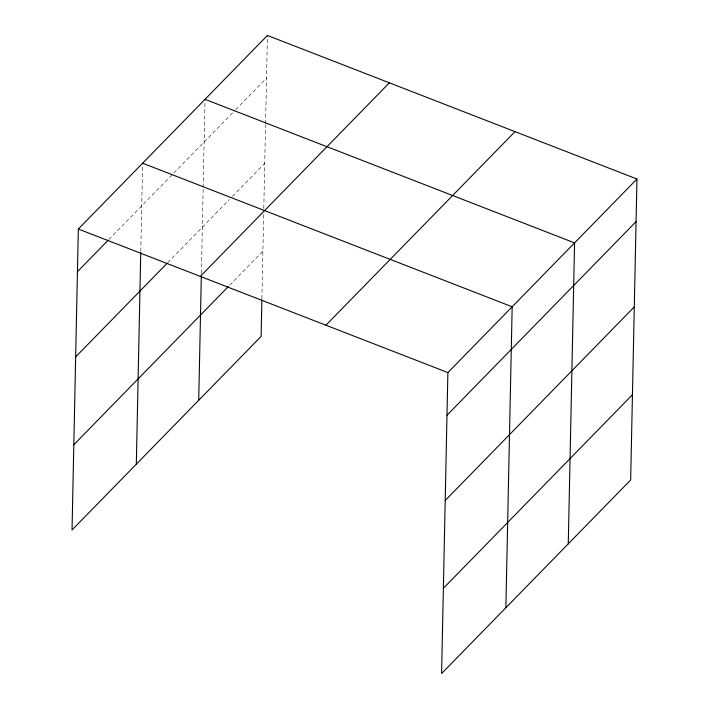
<?xml version="1.0" encoding="UTF-8"?>
<svg xmlns="http://www.w3.org/2000/svg" width="709" height="709" viewBox="0 0 709 709"><rect width="100%" height="100%" fill="white"/><g stroke="black" fill="none" stroke-linecap="round" stroke-linejoin="round"><path stroke-width="0.53" stroke-dasharray="3.54 2.66" d="M140.781 251.243L142.624 163.212M201.374 273.328L203.155 188.47M203.173 187.362L205.025 99.331M261.905 298.773L263.677 213.834M263.792 208.349L265.547 124.589M265.574 123.481L267.417 35.45M108.823 239.545L234.945 110.427M235.707 109.638L266.522 78.087M167.678 262.702L229.299 199.61M232.384 196.455L264.741 163.336M229.778 285.08L262.897 251.163"/><path stroke-width="1.06" d="M636.966 179.014L447.884 372.588L441.583 673.55L630.664 479.975L636.966 179.014L267.417 35.45L78.336 229.025L72.034 529.986L261.116 336.412L261.878 299.88M136.323 464.173L140.754 252.351M198.715 400.293L201.312 276.616M505.871 607.737L512.173 306.775L142.624 163.212M568.264 543.856L574.574 242.895L205.025 99.331M77.449 271.662L108.06 240.324M75.659 356.911L166.907 263.491M200.292 276.404L389.365 82.829M73.825 444.738L228.236 286.658M325.936 325.209L515.018 131.635M446.998 415.226L636.07 221.651M445.208 500.474L634.289 306.9M443.373 588.302L632.446 394.727M78.336 229.025L447.884 372.588"/></g></svg>
